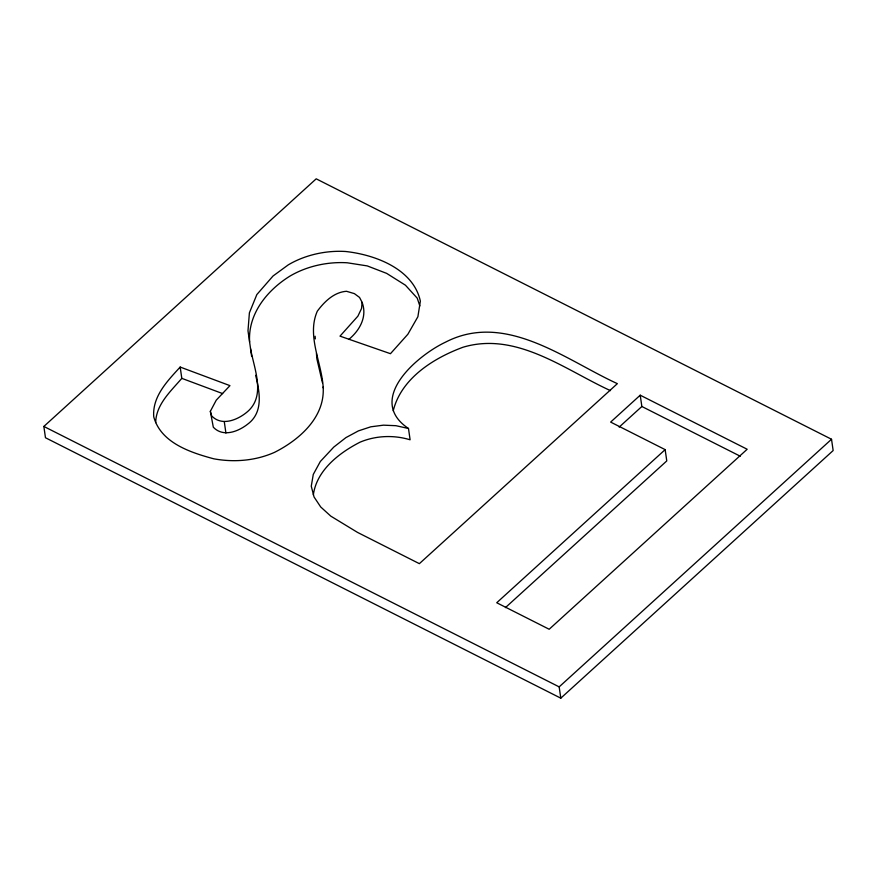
<?xml version="1.0" encoding="UTF-8"?>
<svg xmlns="http://www.w3.org/2000/svg" width="877" height="877" viewBox="0 0 877 877"><rect width="100%" height="100%" fill="white"/><g stroke="black" fill="none" stroke-linecap="round" stroke-linejoin="round"><path stroke-width="1.32" d="M155.678 422.626C156.018 404.429 170.84 391.186 181.802 378.349L180.18 367.057L229.949 385.639L216.257 400.164L210.337 411.346L213.319 427.209C223.109 437.524 238.204 431.627 247.731 424.117C263.648 412.3 259.691 391.975 255.645 375.323M323.142 386.921C325.246 417.222 299.342 439.837 274.545 452.346C255.525 460.798 234.126 462.552 213.758 458.803C190.386 452.51 160.798 442.83 153.738 416.794C152.192 396.448 167.54 380.881 180.18 367.057M249.616 342.085C247.818 313.966 267.101 290.254 289.87 276.156A72.977 50.23 -8.2 0 1 347.215 262.782L367.255 265.906L386.636 273.372L405.426 285.2L417.244 298.169L419.831 305.941M323.229 387.864C321.837 362.574 306.479 335.847 317.31 311.192C324.402 301.666 334.027 292.173 346.503 291.285L354.396 293.631L359.548 297.446L362.113 302.368L361.543 308.485L357.904 316.148L340.002 336.143L390.462 353.694L407.882 334.225L417.89 316.729L420.357 301.118C413.341 268.888 374.961 254.659 345.593 251.491A72.977 50.23 -8.2 0 0 288.248 264.876L273.021 276.014L256.851 294.551L249.397 312.837L247.994 330.793L251.622 356.139M313.341 494.88C316.674 470.204 339.18 452.85 360.074 442.161C375.871 435.54 393.74 434.839 410.107 439.783L408.485 428.491C365.599 399.802 416.707 355.722 445.582 342.129C505.426 311.192 565.533 359.932 617.364 383.655L419.37 563.659L357.542 532.416L330.782 516.125L320.697 506.961L314.043 496.952L311.269 486.209L313.275 474.435L320.335 461.488L333.764 447.095L345.933 437.601L358.452 430.87L370.774 426.814L383.424 425.17L395.944 425.696L408.485 428.491M393.236 410.776C401.227 378.371 433.49 358.145 463.012 347.237C516.378 331.232 565.007 369.82 610.48 390.638M348.794 339.443C359.767 330.366 367.474 316.707 362.113 302.368M43.85 426.452L316.202 178.831L831.528 439.256L833.15 450.548L560.798 698.169L45.472 437.744L43.85 426.452L559.164 686.877L560.798 698.169M665.15 449.638L496.733 602.751L549.177 629.258L747.171 449.254L640.221 395.198L610.644 422.089L665.15 449.638L666.772 460.929L505.415 607.629M619.173 427.11L641.854 406.49L640.221 395.198M559.164 686.877L831.528 439.256M210.337 411.346L211.686 415.917C221.486 426.233 236.571 420.335 246.097 412.826C266.641 396.864 254.264 369.48 250.548 348.684M181.802 378.349L222.648 393.598M641.854 406.49L740.298 456.237M322.451 382.701L316.86 358.781L316.444 353.475M224.293 421.771L225.915 433.063M315.128 336.242L315.325 338.895"/></g></svg>
